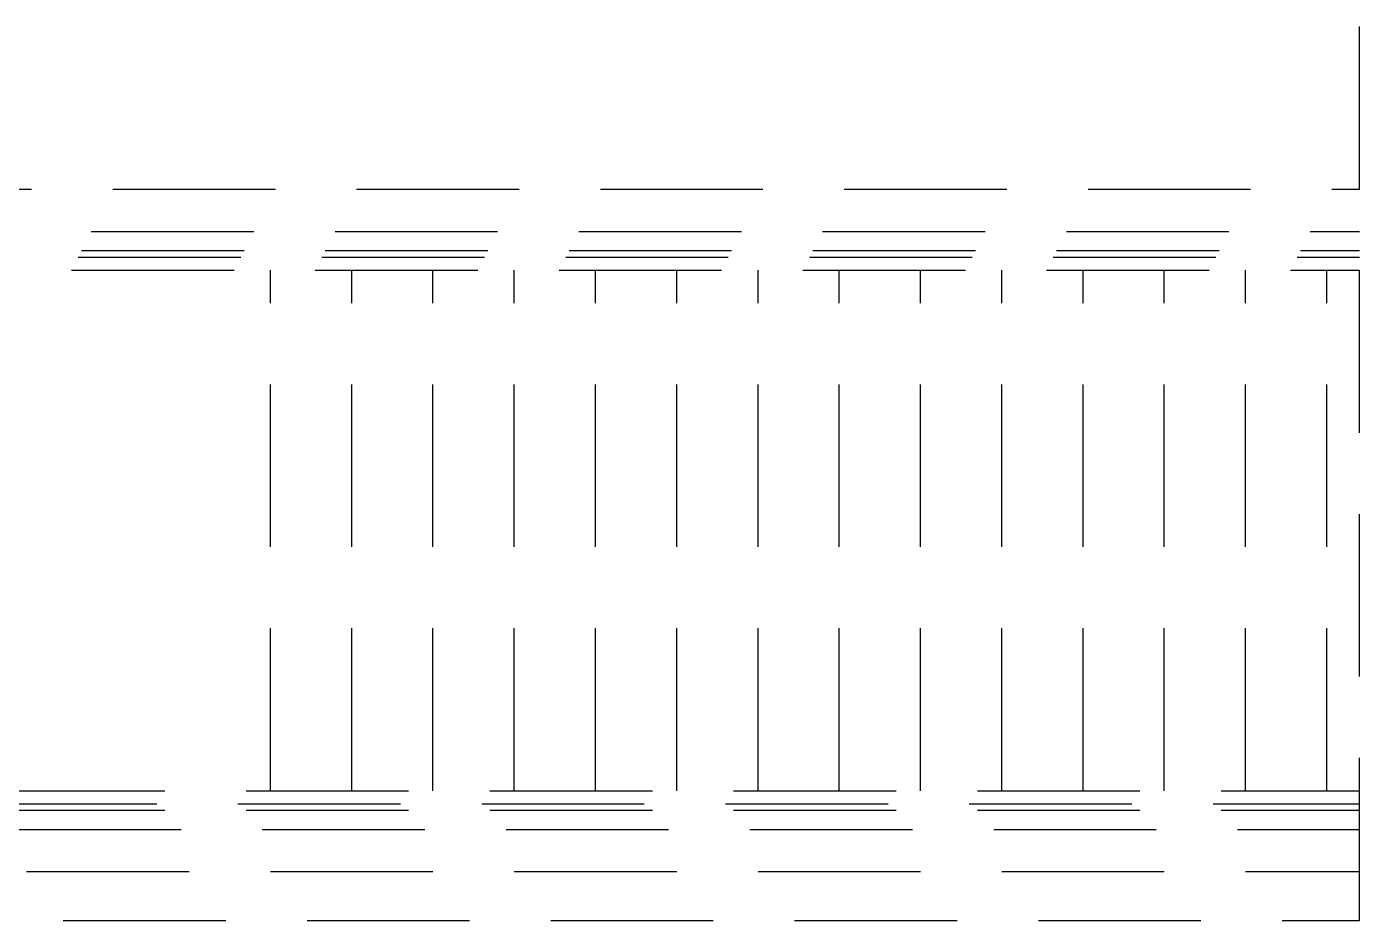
# Model space of a CAD drawing. Extents: x -163002 to 22103, y -98847 to 51643.
# Drawn here: x -108750 to -104650, y 30550 to 33300 of the extents above; entities that cross this region are included whole.
import ezdxf

# ---------------------------------------------------------------- set-up
doc = ezdxf.new("R2010")
doc.units = 0
doc.header["$LTSCALE"] = 1000
doc.header["$MEASUREMENT"] = 0
doc.linetypes.add('S2108a$0$DASHED', pattern=[0.75, 0.5, -0.25])
doc.layers.get('0').update_dxf_attribs({"linetype": 'CONTINUOUS'})
doc.layers.add('S2108a$0$A-Stairs', color=2, linetype='CONTINUOUS')

# ---------------------------------------------------------------- blocks, each defined once
blk = doc.blocks.new('S2108a')
at = {"layer": 'S2108a$0$A-Stairs', "color": 1, "linetype": 'S2108a$0$DASHED'}
for p, q in [((-104649.9, 30550.1), (-104649.9, 34450.1)), ((-121984.639, 32800.1), (-104649.9, 32800.1)), ((-122051.076, 32670.1), (-104649.9, 32670.1)), ((-122081.229, 32611.1), (-104649.9, 32611.1)), ((-122091.45, 32591.1), (-104649.9, 32591.1)), ((-122111.892, 32551.1), (-104649.9, 32551.1)), ((-113324.9, 30949.1), (-104649.9, 30949.1)), ((-113349.9, 30909.1), (-104649.9, 30909.1)), ((-113324.9, 30889.1), (-104649.9, 30889.1)), ((-113274.9, 30830.1), (-104649.9, 30830.1)), ((-113249.9, 30700.1), (-104649.9, 30700.1))]:
    blk.add_line(p, q, dxfattribs=at)
for points in [[(-107999.9, 30949.1), (-107999.9, 32551.1)], [(-107749.9, 30949.1), (-107749.9, 32551.1)], [(-107499.9, 30949.1), (-107499.9, 32551.1)], [(-107249.9, 30949.1), (-107249.9, 32551.1)], [(-106999.9, 30949.1), (-106999.9, 32551.1)], [(-106749.9, 30949.1), (-106749.9, 32551.1)], [(-106499.9, 30949.1), (-106499.9, 32551.1)], [(-106249.9, 30949.1), (-106249.9, 32551.1)], [(-105999.9, 30949.1), (-105999.9, 32551.1)], [(-105749.9, 30949.1), (-105749.9, 32551.1)], [(-105499.9, 30949.1), (-105499.9, 32551.1)], [(-105249.9, 30949.1), (-105249.9, 32551.1)], [(-104999.9, 30949.1), (-104999.9, 32551.1)], [(-104749.9, 30949.1), (-104749.9, 32551.1)], [(-131137.4, 30550.1), (-104649.9, 30550.1)]]:
    blk.add_lwpolyline(points, dxfattribs=at)

msp = doc.modelspace()

# ---------------------------------------------------------------- block references
msp.add_blockref('S2108a', (0, 0))

doc.saveas('drawing.dxf')
